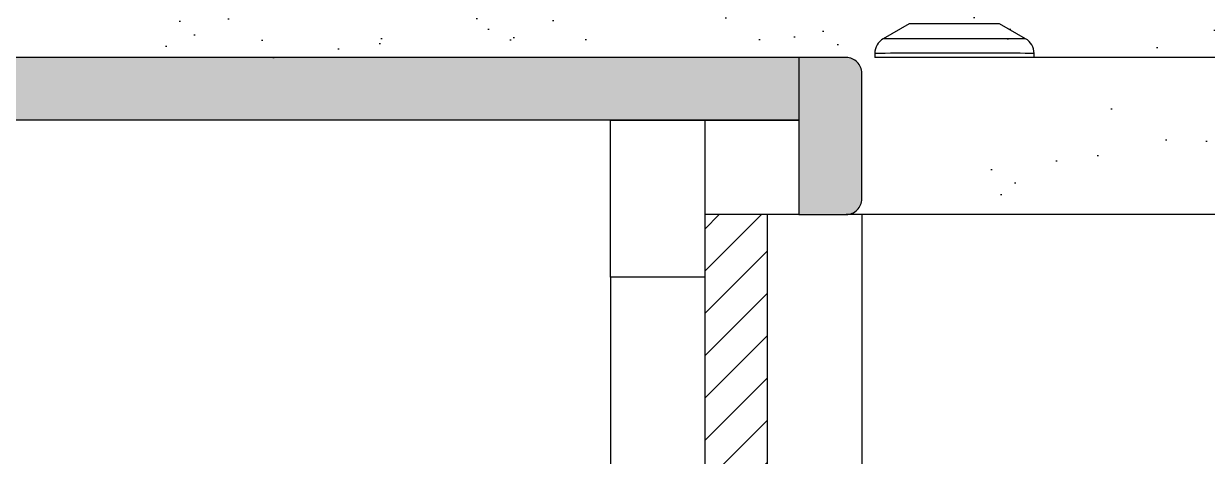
# Model space of a CAD drawing. Extents: x -36 to 357, y 137 to 237.
# Drawn here: x 41.8413 to 42.2181, y 152.5492 to 152.687 of the extents above; entities that cross this region are included whole.
import ezdxf

# ---------------------------------------------------------------- set-up
doc = ezdxf.new("R2010")
doc.units = 0
doc.header["$LTSCALE"] = 0.01
doc.linetypes.add('TRAÇO-2PTOS_P', pattern=[0.625, 0.25, -0.125, 0, -0.125, 0, -0.125])
for name, color, linetype in [('01', 1, 'CONTINUOUS'), ('A-AREAS', 2, 'CONTINUOUS'), ('A-COTAS', 1, 'CONTINUOUS'), ('A-HACHURAPARED', 254, 'CONTINUOUS'), ('AR-CORTE', 1, 'CONTINUOUS'), ('ARQ-HTC', 9, 'CONTINUOUS'), ('ARQ_CORTE1', 3, 'CONTINUOUS')]:
    doc.layers.add(name, color=color, linetype=linetype)

# ---------------------------------------------------------------- blocks, each defined once
blk = doc.blocks.new('A$C093F1C31')
at = {"layer": '01', "ltscale": 10}
for p, q in [((0.07986, 0.01797), (0.06607, 0.01)), ((0.14158, 0.01), (0.12779, 0.01797)), ((0.0616, 0.00223), (0.06161, 0)), ((0.14605, 0), (0.14605, 0.00223))]:
    blk.add_line(p, q, dxfattribs=at)
for points in [[(0.12779, 0.01797, 0), (0.12749, 0.01798, 0), (0.1266, 0.01798, 0), (0.12513, 0.01798, 0), (0.12314, 0.01798, 0), (0.12066, 0.01798, 0), (0.11776, 0.01799, 0), (0.11451, 0.01799, 0), (0.11099, 0.01799, 0), (0.1073, 0.01799, 0), (0.10352, 0.01799, 0), (0.09975, 0.01799, 0), (0.09607, 0.01799, 0), (0.0926, 0.01799, 0), (0.0894, 0.01799, 0), (0.08656, 0.01798, 0), (0.08416, 0.01798, 0), (0.08225, 0.01798, 0), (0.08087, 0.01798, 0), (0.08007, 0.01798, 0), (0.07986, 0.01797, 0)], [(0.14158, 0.01, 0), (0.14128, 0.01001, 0), (0.14038, 0.01001, 0), (0.1389, 0.01001, 0), (0.13686, 0.01002, 0), (0.1343, 0.01002, 0), (0.13126, 0.01002, 0), (0.12778, 0.01002, 0), (0.12391, 0.01002, 0), (0.11974, 0.01002, 0), (0.1153, 0.01003, 0), (0.11069, 0.01003, 0), (0.10597, 0.01003, 0), (0.10121, 0.01003, 0), (0.09649, 0.01003, 0), (0.0919, 0.01003, 0), (0.08749, 0.01002, 0), (0.08334, 0.01002, 0), (0.07951, 0.01002, 0), (0.07607, 0.01002, 0), (0.07307, 0.01002, 0), (0.07056, 0.01001, 0), (0.06858, 0.01001, 0), (0.06716, 0.01001, 0), (0.06632, 0.01001, 0), (0.06607, 0.01, 0)], [(0.14605, 0.00223, 0), (0.14575, 0.00223, 0), (0.14486, 0.00224, 0), (0.14338, 0.00224, 0), (0.14134, 0.00224, 0), (0.13877, 0.00225, 0), (0.1357, 0.00225, 0), (0.13218, 0.00225, 0), (0.12826, 0.00225, 0), (0.12399, 0.00225, 0), (0.11943, 0.00226, 0), (0.11465, 0.00226, 0), (0.10972, 0.00226, 0), (0.10471, 0.00226, 0), (0.09968, 0.00226, 0), (0.09471, 0.00226, 0), (0.08987, 0.00226, 0), (0.08523, 0.00225, 0), (0.08086, 0.00225, 0), (0.07681, 0.00225, 0), (0.07314, 0.00225, 0), (0.06991, 0.00225, 0), (0.06716, 0.00224, 0), (0.06493, 0.00224, 0), (0.06325, 0.00224, 0), (0.06215, 0.00224, 0), (0.06164, 0.00223, 0), (0.0616, 0.00223, 0)], [(0.0616, 0.00223, 0), (0.0616, 0.00223, 0)], [(0.14605, 0, 0), (0.14575, 0, 0), (0.14485, 0, 0), (0.14338, 0.00001, 0), (0.14134, 0.00001, 0), (0.13877, 0.00001, 0), (0.1357, 0.00001, 0), (0.13218, 0.00002, 0), (0.12826, 0.00002, 0), (0.12399, 0.00002, 0), (0.11943, 0.00002, 0), (0.11465, 0.00002, 0), (0.10972, 0.00002, 0), (0.10471, 0.00002, 0), (0.09968, 0.00002, 0), (0.09471, 0.00002, 0), (0.08987, 0.00002, 0), (0.08523, 0.00002, 0), (0.08086, 0.00002, 0), (0.0768, 0.00002, 0), (0.07314, 0.00002, 0), (0.06991, 0.00001, 0), (0.06716, 0.00001, 0), (0.06493, 0.00001, 0), (0.06325, 0, 0), (0.06215, 0, 0), (0.06164, 0, 0), (0.06161, 0, 0)]]:
    blk.add_polyline3d(points, dxfattribs=at)
for centre, start, end in [((0.07059, 0.00224), 120.02593, 180.03347), ((0.13707, 0.00224), 359.96534, 59.96241)]:
    blk.add_arc(centre, 0.00898, start, end, dxfattribs=at)

msp = doc.modelspace()

# ---------------------------------------------------------------- hatches: boundary and pattern name
at = {"layer": '01'}
h = msp.add_hatch(dxfattribs=at)
h.set_pattern_fill('ANSI31', color=251, scale=0.003)
h.set_pattern_definition([(45, (65.3886615, -23.719376), (-0.0067351921, 0.0067351921), [])])
h.paths.add_polyline_path([(42.0781, 152.62618), (42.0581, 152.62618), (42.0581, 151.85582), (42.0781, 151.85582)])
at = {"layer": 'A-HACHURAPARED'}
h = msp.add_hatch(dxfattribs=at)
h.set_pattern_fill('AR-SAND', color=252, scale=0.001, angle=180)
h.set_pattern_definition([(217.5, (85.80002, -11.94267), (0.001600031, -0.048941324), [0, -0.038608, 0, -0.04318, 0, -0.041275]), (187.5, (85.80002, -11.94267), (-0.044952328, -0.07168251), [0, -0.020828, 0, -0.034798, 0, -0.013335]), (147.5, (85.83126, -11.94267), (-0.079099237, -0.000143718), [0, -0.0127, 0, -0.04572, 0, -0.05969]), (137.5, (85.83126, -11.94267), (-0.076355645, -0.022292932), [0, -0.00635, 0, -0.029972, 0, -0.03429])])
h.paths.add_polyline_path([(43.0081, 152.76618), (41.5231, 152.76618, -0.414214), (41.5281, 152.76118), (41.5281, 152.67618), (42.1481, 152.67618), (42.1481, 152.62618), (42.1631, 152.62618, 0.414214), (42.1681, 152.63118), (42.1681, 152.67118, 0.414214), (42.1631, 152.67618), (43.0081, 152.67582)])
h.paths.add_polyline_path([(43.0081, 152.67582), (42.1631, 152.67618, -0.414214), (42.1681, 152.67118), (42.1681, 152.63118, -0.414214), (42.1631, 152.62618), (43.0081, 152.62618)], flags=17)
h.paths.add_polyline_path([(42.85851, 152.69363), (42.85851, 152.7486), (42.77164, 152.7486), (42.77164, 152.69363)], flags=24)
h.paths.add_polyline_path([(41.6395, 152.63831), (41.6395, 152.69329), (41.55264, 152.69329), (41.55264, 152.63831)], flags=25)
h.paths.add_polyline_path([(42.85885, 152.62277), (42.85885, 152.67774), (42.77199, 152.67774), (42.77199, 152.62277)], flags=9)
at = {"layer": 'ARQ-HTC'}
h = msp.add_hatch(color=256, dxfattribs=at)
h.paths.add_polyline_path([(41.4831, 152.67618), (41.4781, 152.67618), (41.4781, 152.65618), (41.4831, 152.65618)])
h.paths.add_polyline_path([(41.5081, 152.67618), (41.4831, 152.67618), (41.4831, 152.65618), (41.5081, 152.65618)])
h.paths.add_polyline_path([(42.0881, 152.67618), (41.5081, 152.67618), (41.5081, 152.65618), (42.0881, 152.65618)])
msp.add_hatch(color=256, dxfattribs=at).paths.add_polyline_path([(42.1081, 152.67118, 0.414214), (42.1031, 152.67618), (42.0931, 152.67618), (42.0881, 152.67618), (42.0881, 152.62618), (42.1031, 152.62618, 0.414214), (42.1081, 152.63118)])

# ---------------------------------------------------------------- linework, layer by layer
at = {"layer": '01'}
msp.add_line((42.0881, 152.62618, -2), (42.0781, 152.62618, -2), dxfattribs=at)
at = {"layer": '01', "linetype": 'TRAÇO-2PTOS_P', "ltscale": 10}
msp.add_line((42.0281, 152.60618, -2), (42.0281, 151.87582, -2), dxfattribs=at)
at = {"layer": '01', "elevation": -2}
msp.add_lwpolyline([(42.0581, 152.65618), (42.0581, 152.60618), (42.0281, 152.60618), (42.0281, 152.65618), (42.0881, 152.65618)], dxfattribs=at)
at = {"layer": 'A-AREAS'}
msp.add_line((42.0781, 152.62618, -2), (42.0581, 152.62618, -2), dxfattribs=at)
at = {"layer": 'A-AREAS', "elevation": -2}
msp.add_lwpolyline([(42.0581, 151.85582), (42.0781, 151.85582), (42.0781, 152.62618), (42.0581, 152.62618)], close=True, dxfattribs=at)
at = {"layer": 'A-COTAS'}
msp.add_line((42.1081, 152.62618, -2), (42.1081, 151.85582, -2), dxfattribs=at)
at = {"layer": 'AR-CORTE', "color": 2}
for p, q in [((43.0081, 152.67582, -2), (42.1631, 152.67618, -2)), ((43.0081, 152.62618, -2), (42.1031, 152.62618, -2))]:
    msp.add_line(p, q, dxfattribs=at)
at = {"layer": 'ARQ_CORTE1', "extrusion": (0, 0, -1)}
for p, q in [((42.1031, 152.67618, -2), (41.4781, 152.67618, -2)), ((42.0881, 152.65618, -2), (41.4781, 152.65618, -2))]:
    msp.add_line(p, q, dxfattribs=at)
at = {"layer": 'ARQ_CORTE1', "elevation": -2}
msp.add_lwpolyline([(42.0881, 152.67618), (42.0881, 152.62618), (42.1031, 152.62618, 0.414214), (42.1081, 152.63118), (42.1081, 152.67118, 0.414214), (42.1031, 152.67618), (42.0931, 152.67618)], format="xyb", dxfattribs=at)

# ---------------------------------------------------------------- block references
at = {"layer": '01', "ltscale": 10, "xscale": 0.6, "yscale": 0.6, "zscale": 0.6}
msp.add_blockref('A$C093F1C31', (42.07527, 152.67616, -2), dxfattribs=at)

doc.saveas('drawing.dxf')
